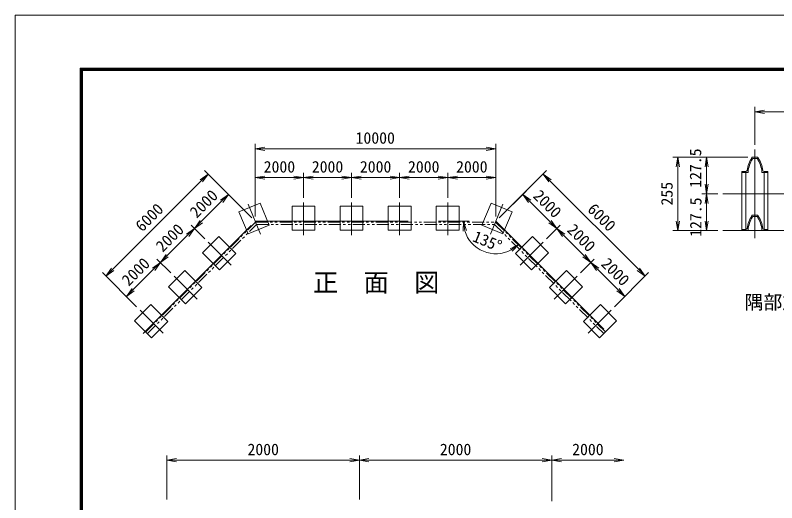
# Model space of a CAD drawing. Units: millimetres, scale not verified, with parts at other scales. Extents: x -10500 to 10500, y -7425 to 7425.
# Drawn here: x -10500 to -2584, y 2356 to 7425 of the extents above; entities that cross this region are included whole.
import ezdxf
from ezdxf.enums import TextEntityAlignment as Align

# ---------------------------------------------------------------- set-up
doc = ezdxf.new("R2010")
doc.units = ezdxf.units.MM
doc.header["$LTSCALE"] = 50
doc.linetypes.add('USER1', pattern=[50.8, 31.75, -6.35, 6.35, -6.35])
doc.linetypes.add('USER2', pattern=[5, 2.5, -0.5, 0.5, -0.5, 0.5, -0.5])
for name, color, linetype, lineweight in [('0-1_D-STR1', 1, 'Continuous', 18), ('0-2_D-BMK', 2, 'USER1', 13), ('0-6_D-STR-DIM', 7, 'Continuous', 9), ('0-7_0', 7, 'Continuous', 9), ('0-8_D-BGD', 7, 'Continuous', 9), ('0-9_D-STR4', 7, 'Continuous', 9), ('0-B_D-TTL', 7, 'Continuous', 9)]:
    doc.layers.add(name, color=color, linetype=linetype, lineweight=lineweight)
doc.layers.add('0-3_D-TTL-TXT', color=7, linetype='Continuous')
doc.styles.add('ＭＳ ゴシック', font='')
doc.styles.get('ＭＳ ゴシック').set_extended_font_data('MS Gothic')

# ---------------------------------------------------------------- blocks, each defined once
blk = doc.blocks.new('_Open')
at = {"layer": '0-7_0'}
blk.add_line((-50, 8.33), (0, 0), dxfattribs=at)
blk.add_lwpolyline([(-50, -8.33), (0, 0), (-50, 0)], dxfattribs=at)

msp = doc.modelspace()

# ---------------------------------------------------------------- linework, layer by layer
at = {"layer": '0-1_D-STR1'}
for p, q in [((-2833.35, 5950.02), (-2788.31, 5950.02)), ((-2830.16, 5935.02), (-2791.5, 5935.02)), ((-2945.83, 5788.02), (-2945.83, 5795.52)), ((-2945.83, 5788.02), (-2945.83, 5795.52)), ((-2890.77, 5788.02), (-2945.83, 5788.02)), ((-2945.83, 5192.52), (-2945.83, 5788.02)), ((-2905.1, 5800.02), (-2941.33, 5800.02)), ((-2906.83, 5197.02), (-2906.83, 5788.02)), ((-2730.89, 5788.02), (-2675.83, 5788.02)), ((-2716.55, 5800.02), (-2680.33, 5800.02)), ((-2714.83, 5788.02), (-2714.83, 5197.02)), ((-2675.83, 5788.02), (-2675.83, 5795.52)), ((-2675.83, 5788.02), (-2675.83, 5185.02)), ((-2833.35, 5347.02), (-2788.31, 5347.02)), ((-2830.16, 5332.02), (-2791.5, 5332.02)), ((-2945.83, 5185.02), (-2945.83, 5192.52)), ((-2945.83, 5185.02), (-2945.83, 5192.52)), ((-2890.77, 5185.02), (-2945.83, 5185.02)), ((-2905.1, 5197.02), (-2941.33, 5197.02)), ((-2730.89, 5185.02), (-2675.83, 5185.02)), ((-2716.55, 5197.02), (-2680.33, 5197.02)), ((-2675.83, 5185.02), (-2675.83, 5192.52))]:
    msp.add_line(p, q, dxfattribs=at)
for centre, radius, start, end in [((-2537.83, 5752.92), 360, 147.73028, 170.85863), ((-2833.35, 5939.52), 10.5, 90, 147.73028), ((-2788.31, 5939.52), 10.5, 32.26972, 90), ((-3083.83, 5752.92), 360, 9.14137, 32.26972), ((-2537.83, 5752.92), 348, 149.15113, 173.11764), ((-2830.16, 5927.52), 7.5, 90, 149.15113), ((-2791.5, 5927.52), 7.5, 30.84887, 90), ((-3083.83, 5752.92), 348, 6.88236, 30.84887), ((-2941.33, 5795.52), 4.5, 90, 180), ((-2905.1, 5812.02), 12, 270, 350.85863), ((-2890.77, 5795.52), 7.5, 270, 353.11764), ((-2730.89, 5795.52), 7.5, 186.88236, 270), ((-2716.55, 5812.02), 12, 189.14137, 270), ((-2680.33, 5795.52), 4.5, 0, 90), ((-2537.83, 5149.92), 360, 147.73028, 170.85863), ((-2537.83, 5149.92), 348, 149.15113, 173.11764), ((-2833.35, 5336.52), 10.5, 90, 147.73028), ((-2830.16, 5324.52), 7.5, 90, 149.15113), ((-2791.5, 5324.52), 7.5, 30.84887, 90), ((-2788.31, 5336.52), 10.5, 32.26972, 90), ((-3083.83, 5149.92), 348, 6.88236, 30.84887), ((-3083.83, 5149.92), 360, 9.14137, 32.26972), ((-2941.33, 5192.52), 4.5, 90, 180), ((-2905.1, 5209.02), 12, 270, 350.85863), ((-2890.77, 5192.52), 7.5, 270, 353.11764), ((-2730.89, 5192.52), 7.5, 186.88236, 270), ((-2716.55, 5209.02), 12, 189.14137, 270), ((-2680.33, 5192.52), 4.5, 0, 90)]:
    msp.add_arc(centre, radius, start, end, dxfattribs=at)
at = {"layer": '0-2_D-BMK'}
for p, q in [((-2810.83, 6028.77), (-2810.83, 5106.27)), ((-1579.76, 5567.52), (-3145.83, 5567.52)), ((-7504.4, 5476.57), (-7504.4, 5139.07)), ((-7004.4, 5476.57), (-7004.4, 5139.07)), ((-6504.4, 5476.57), (-6504.4, 5139.07)), ((-6004.4, 5476.57), (-6004.4, 5139.07)), ((-8078.78, 5461.78), (-7949.62, 5149.97)), ((-5430.01, 5461.78), (-5559.17, 5149.97)), ((-1738.2, 5185.02), (-3145.83, 5185.02)), ((-8495.39, 5066.09), (-8256.74, 4827.44)), ((-5013.4, 5066.09), (-5252.05, 4827.44)), ((-8848.95, 4712.53), (-8610.3, 4473.88)), ((-4659.85, 4712.53), (-4898.49, 4473.88)), ((-9202.5, 4358.98), (-8963.85, 4120.33)), ((-4306.29, 4358.98), (-4544.94, 4120.33))]:
    msp.add_line(p, q, dxfattribs=at)
msp.add_lwpolyline([(-9171.12, 4115.47), (-8004.4, 5282.2), (-5504.4, 5282.2), (-4337.67, 4115.47)], dxfattribs=at)
at = {"layer": '0-6_D-STR-DIM'}
for p, q in [((-2810.83, 6078.77), (-2810.83, 6470.85)), ((-2710.83, 6420.85), (-1838.2, 6420.85)), ((-8004.4, 5332.2), (-8004.4, 6086.21)), ((-7904.4, 6036.21), (-5604.4, 6036.21)), ((-5504.4, 5332.2), (-5504.4, 6086.21)), ((-2883.35, 5950.02), (-3663.61, 5950.02)), ((-2883.35, 5950.02), (-3363.61, 5950.02)), ((-8039.75, 5317.55), (-8531.5, 5809.3)), ((-8004.4, 5332.2), (-8004.4, 5786.21)), ((-7504.4, 5526.57), (-7504.4, 5786.21)), ((-7504.4, 5526.57), (-7504.4, 5786.21)), ((-7004.4, 5526.57), (-7004.4, 5786.21)), ((-7004.4, 5526.57), (-7004.4, 5786.21)), ((-6504.4, 5526.57), (-6504.4, 5786.21)), ((-6504.4, 5526.57), (-6504.4, 5786.21)), ((-6004.4, 5526.57), (-6004.4, 5786.21)), ((-6004.4, 5526.57), (-6004.4, 5786.21)), ((-5504.4, 5332.2), (-5504.4, 5786.21)), ((-5469.04, 5317.55), (-4977.29, 5809.3)), ((-3613.61, 5850.02), (-3613.61, 5285.02)), ((-3313.61, 5667.52), (-3313.61, 5850.02)), ((-8566.86, 5703.24), (-9486.1, 4784)), ((-7904.4, 5736.21), (-7604.4, 5736.21)), ((-7404.4, 5736.21), (-7104.4, 5736.21)), ((-6904.4, 5736.21), (-6604.4, 5736.21)), ((-6404.4, 5736.21), (-6104.4, 5736.21)), ((-5904.4, 5736.21), (-5604.4, 5736.21)), ((-4941.94, 5703.24), (-4022.7, 4784)), ((-8039.75, 5317.55), (-8319.37, 5597.17)), ((-5469.04, 5317.55), (-5189.42, 5597.17)), ((-3195.83, 5567.52), (-3363.61, 5567.52)), ((-3195.83, 5567.52), (-3363.61, 5567.52)), ((-8566.86, 5278.97), (-8354.73, 5491.1)), ((-5154.07, 5491.1), (-4941.94, 5278.97)), ((-3313.61, 5285.02), (-3313.61, 5467.52)), ((-8530.75, 5101.44), (-8672.92, 5243.62)), ((-8530.75, 5101.44), (-8672.92, 5243.62)), ((-4978.04, 5101.44), (-4835.87, 5243.62)), ((-4978.04, 5101.44), (-4835.87, 5243.62)), ((-3195.83, 5185.02), (-3663.61, 5185.02)), ((-3195.83, 5185.02), (-3363.61, 5185.02)), ((-8920.41, 4925.42), (-8708.28, 5137.55)), ((-4800.51, 5137.55), (-4588.38, 4925.42)), ((-8884.3, 4747.89), (-9026.48, 4890.06)), ((-8884.3, 4747.89), (-9026.48, 4890.06)), ((-4624.49, 4747.89), (-4482.32, 4890.06)), ((-4624.49, 4747.89), (-4482.32, 4890.06)), ((-9273.96, 4571.86), (-9061.83, 4784)), ((-4446.96, 4784), (-4234.83, 4571.86)), ((-9237.86, 4394.34), (-9592.16, 4748.64)), ((-4270.94, 4394.34), (-3916.63, 4748.64)), ((-9237.86, 4394.34), (-9380.03, 4536.51)), ((-4270.94, 4394.34), (-4128.76, 4536.51)), ((-8922.99, 2388.56), (-8922.99, 2847.61)), ((-8822.99, 2797.61), (-7022.99, 2797.61)), ((-6922.99, 2388.56), (-6922.99, 2847.61)), ((-6922.99, 2388.56), (-6922.99, 2847.61)), ((-6822.99, 2797.61), (-5022.99, 2797.61)), ((-4922.99, 2372.74), (-4922.99, 2847.61)), ((-4922.99, 2372.74), (-4922.99, 2847.61)), ((-4822.99, 2797.61), (-4272.99, 2797.61))]:
    msp.add_line(p, q, dxfattribs=at)
msp.add_arc((-5504.4, 5282.2), 337.69, 197.02946, 297.97054, dxfattribs=at)
at = {"layer": '0-8_D-BGD', "linetype": 'USER2'}
for points in [[(-9143.72, 4132.26), (-8001.29, 5274.7), (-5507.5, 5274.7), (-4365.07, 4132.26)], [(-9126.04, 4114.59), (-7990.93, 5249.7), (-5517.86, 5249.7), (-4382.75, 4114.59)]]:
    msp.add_lwpolyline(points, dxfattribs=at)
at = {"layer": '0-9_D-STR4'}
for points in [[(-7859.05, 5241.6), (-8078.47, 5150.72), (-8174.14, 5381.69), (-7954.72, 5472.57)], [(-5649.74, 5241.6), (-5430.32, 5150.72), (-5334.65, 5381.69), (-5554.07, 5472.57)], [(-7623.15, 5189.07), (-7385.65, 5189.07), (-7385.65, 5439.07), (-7623.15, 5439.07)], [(-7123.15, 5189.07), (-6885.65, 5189.07), (-6885.65, 5439.07), (-7123.15, 5439.07)], [(-6623.15, 5189.07), (-6385.65, 5189.07), (-6385.65, 5439.07), (-6623.15, 5439.07)], [(-6123.15, 5189.07), (-5885.65, 5189.07), (-5885.65, 5439.07), (-6123.15, 5439.07)], [(-8208.13, 4946.76), (-8376.07, 4778.82), (-8552.85, 4955.6), (-8384.91, 5123.54)], [(-5300.66, 4946.76), (-5132.72, 4778.82), (-4955.95, 4955.6), (-5123.88, 5123.54)], [(-8561.68, 4593.21), (-8729.62, 4425.27), (-8906.4, 4602.05), (-8738.46, 4769.99)], [(-4947.11, 4593.21), (-4779.17, 4425.27), (-4602.39, 4602.05), (-4770.33, 4769.99)], [(-8915.24, 4239.66), (-9083.18, 4071.72), (-9259.95, 4248.49), (-9092.01, 4416.43)], [(-4593.55, 4239.66), (-4425.62, 4071.72), (-4248.84, 4248.49), (-4416.78, 4416.43)]]:
    msp.add_lwpolyline(points, close=True, dxfattribs=at)
at = {"layer": '0-B_D-TTL', "color": 2, "lineweight": 18}
msp.add_lwpolyline([(-10500, 7425), (10500, 7425), (10500, -7425), (-10500, -7425)], close=True, dxfattribs=at)
at = {"layer": '0-B_D-TTL'}
for points in [[(-9825, 6875), (9825, 6875), (9825, -6875), (-9825, -6875)], [(-9818.75, 6868.75), (9818.75, 6868.75), (9818.75, -6868.75), (-9818.75, -6868.75)], [(-9812.5, 6862.5), (9812.5, 6862.5), (9812.5, -6862.5), (-9812.5, -6862.5)], [(-9806.25, 6856.25), (9806.25, 6856.25), (9806.25, -6856.25), (-9806.25, -6856.25)], [(-9800, 6850), (9800, 6850), (9800, -6850), (-9800, -6850)]]:
    msp.add_lwpolyline(points, close=True, dxfattribs=at)

# ---------------------------------------------------------------- block references
at = {"layer": '0-6_D-STR-DIM', "xscale": 2, "yscale": 2}
for p, rotation in [((-2810.83, 6420.85), 180), ((-8004.4, 6036.21), 180), ((-3613.61, 5950.02), 90), ((-3313.61, 5950.02), 90), ((-8496.15, 5773.95), 45), ((-5012.65, 5773.95), 135), ((-8004.4, 5736.21), 180), ((-7504.4, 5736.21), 180), ((-7004.4, 5736.21), 180), ((-6504.4, 5736.21), 180), ((-6004.4, 5736.21), 180), ((-3313.61, 5567.52), 270), ((-8284.01, 5561.81), 45), ((-5224.78, 5561.81), 135), ((-3313.61, 5567.52), 90), ((-8637.57, 5208.26), 225), ((-5842.09, 5282.2), 98.51473), ((-4871.22, 5208.26), 315), ((-3613.61, 5185.02), 270), ((-3313.61, 5185.02), 270), ((-8637.57, 5208.26), 45), ((-4871.22, 5208.26), 135), ((-5265.61, 5043.41), 36.48527), ((-8991.12, 4854.71), 225), ((-4517.67, 4854.71), 315), ((-8991.12, 4854.71), 45), ((-4517.67, 4854.71), 135), ((-9556.81, 4713.29), 225), ((-3951.99, 4713.29), 315), ((-9344.67, 4501.15), 225), ((-4164.12, 4501.15), 315), ((-8922.99, 2797.61), 180), ((-6922.99, 2797.61), 180), ((-4922.99, 2797.61), 180)]:
    msp.add_blockref('_Open', p, dxfattribs=dict(at, rotation=rotation))
for p in [(-5504.4, 6036.21), (-7504.4, 5736.21), (-7004.4, 5736.21), (-6504.4, 5736.21), (-6004.4, 5736.21), (-5504.4, 5736.21), (-6922.99, 2797.61), (-4922.99, 2797.61), (-4172.99, 2797.61)]:
    msp.add_blockref('_Open', p, dxfattribs=at)

# ---------------------------------------------------------------- texts
at = {"layer": '0-3_D-TTL-TXT', "style": 'ＭＳ ゴシック'}
for s, height, p in [('正\u3000面\u3000図', 192.4, (-7404.14, 4492.1)), ('隅部施工要領図', 144.4, (-2920.06, 4326.29))]:
    msp.add_text(s, height=height, dxfattribs=at).set_placement(p, align=Align.BOTTOM_LEFT)
at = {"layer": '0-6_D-STR-DIM', "style": 'ＭＳ ゴシック'}
for s, p in [('10000', (-6962.27, 6053.08)), ('2000', (-7917.52, 5753.08)), ('2000', (-7417.52, 5753.08)), ('2000', (-6917.52, 5753.08)), ('2000', (-6417.52, 5753.08)), ('2000', (-5917.52, 5753.08)), ('2000', (-8086.11, 2814.48)), ('2000', (-6086.11, 2814.48)), ('2000', (-4711.11, 2814.48))]:
    msp.add_text(s, height=120.2, dxfattribs=at).set_placement(p, align=Align.BOTTOM_LEFT)
for s, rotation, p in [('127.5', 90, (-3333.33, 5630.92)), ('255', 90, (-3630.48, 5446.64)), ('2000', 45, (-8588.07, 5281.62)), ('2000', 315, (-5151.42, 5512.31)), ('6000', 45, (-9154.19, 5139.76)), ('6000', 315, (-4586.18, 5371.33)), ('127.5', 90, (-3330.67, 5121.04)), ('2000', 45, (-8941.62, 4928.07)), ('2000', 315, (-4797.87, 5158.76)), ('135°', 337.5, (-5769.68, 5044.82)), ('2000', 45, (-9295.17, 4574.51)), ('2000', 315, (-4444.31, 4805.21))]:
    msp.add_text(s, height=120.2, rotation=rotation, dxfattribs=at).set_placement(p, align=Align.BOTTOM_LEFT)

doc.saveas('drawing.dxf')
